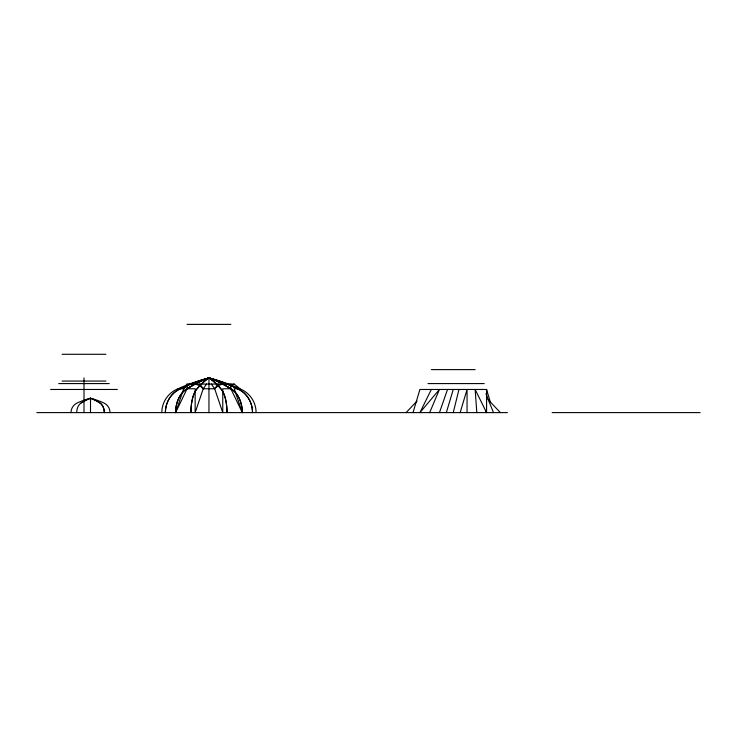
<?xml version="1.0" encoding="UTF-8"?>
<svg xmlns="http://www.w3.org/2000/svg" width="737" height="737" viewBox="0 0 737 737"><rect width="100%" height="100%" fill="white"/><g stroke="black" fill="none" stroke-linecap="round" stroke-linejoin="round"><path stroke-width="1.11" d="M453.246 412.609L458.967 389.468M413.006 412.609L419.906 389.468L486.577 389.468L490.464 402.485M446.336 412.609L453.246 389.468M460.146 412.609L467.055 389.468L467.055 412.609M206.581 384.06L203.237 388.758L195.148 412.609L195.148 388.758L187.06 388.758L175.618 412.609L183.706 388.758L187.06 384.06L234.2 384.06L239.921 388.758L234.2 388.758L242.289 412.609L230.856 388.758L230.856 384.06M439.436 412.609L447.525 389.468M429.671 412.609L439.436 389.468L419.906 412.609L431.348 389.468M187.06 384.06L187.06 388.758L195.148 384.06L199.884 385.672L203.237 388.758L214.67 388.758L218.023 385.672L222.767 384.06L230.856 388.758L222.767 388.758L222.767 412.609L214.67 388.758L218.023 384.06M406.096 412.609L417.05 401.039M187.06 385.672L183.706 388.758L177.986 388.758M230.856 385.672L234.2 384.06M187.06 324.391L230.856 324.391M62.101 354.285L105.898 354.285M431.348 369.615L475.144 369.615M62.101 381.066L105.898 381.066M58.748 383.581L109.242 383.581M427.994 383.581L484.209 383.581M50.66 389.468L117.33 389.468M36.85 412.609L507.397 412.609M552.133 412.609L700.15 412.609M488.069 399.592L500.386 412.609M211.326 384.06L214.67 388.758M199.884 384.06L203.237 388.758M486.577 389.468L486.577 412.609L475.144 389.468L476.821 412.609M485.95 393.807L493.486 412.609M486.079 411.163L486.577 412.609M161.808 412.609A25.62 25.62 0 0 1 176.751 389.32A190.468 190.468 0 0 1 208.958 377.934L208.958 412.609M110.043 412.609A10.613 10.613 0 0 0 103.853 402.964A78.896 78.896 0 0 0 90.513 398.247L90.513 412.609M84 377.934L84 412.609M76.703 412.609A10.613 7.499 -90 0 1 81.088 402.964A78.896 55.791 -90 0 1 90.513 398.247A78.896 55.791 90 0 1 99.946 402.964A10.613 7.499 90 0 1 104.322 412.609A10.613 7.499 -90 0 0 99.946 402.964A78.896 55.791 -90 0 0 90.513 398.247A78.896 78.896 0 0 0 77.182 402.964A10.613 10.613 0 0 0 70.992 412.609M81.088 402.964A78.896 55.791 90 0 1 90.513 398.247M208.958 377.934A190.468 134.687 -90 0 1 231.722 389.32A25.62 18.112 -90 0 1 242.289 412.609A25.62 18.112 90 0 0 231.722 389.32A190.468 134.687 90 0 0 208.958 377.934A190.468 72.889 -90 0 0 196.632 389.32A25.62 9.802 -90 0 0 190.911 412.609A25.62 9.802 90 0 1 196.632 389.32A190.468 72.889 90 0 1 208.958 377.934A190.468 175.968 90 0 1 238.705 389.32A25.62 23.667 -90 0 1 252.515 412.609A25.62 23.667 90 0 0 238.705 389.32A190.468 175.968 -90 0 0 208.958 377.934A190.468 134.687 -90 0 0 186.185 389.32A25.62 18.112 -90 0 0 175.618 412.609A25.62 18.112 90 0 1 186.185 389.32A190.468 134.687 90 0 1 208.958 377.934A190.468 72.889 -90 0 1 221.275 389.32A25.62 9.802 -90 0 1 226.996 412.609A25.62 9.802 90 0 0 221.275 389.32A190.468 72.889 90 0 0 208.958 377.934A190.468 175.968 90 0 0 179.202 389.32A25.62 23.667 90 0 0 165.401 412.609A25.62 23.667 -90 0 1 179.202 389.32A190.468 175.968 -90 0 1 208.958 377.934A190.468 190.468 0 0 1 241.156 389.32A25.62 25.62 0 0 1 256.098 412.609"/></g></svg>
